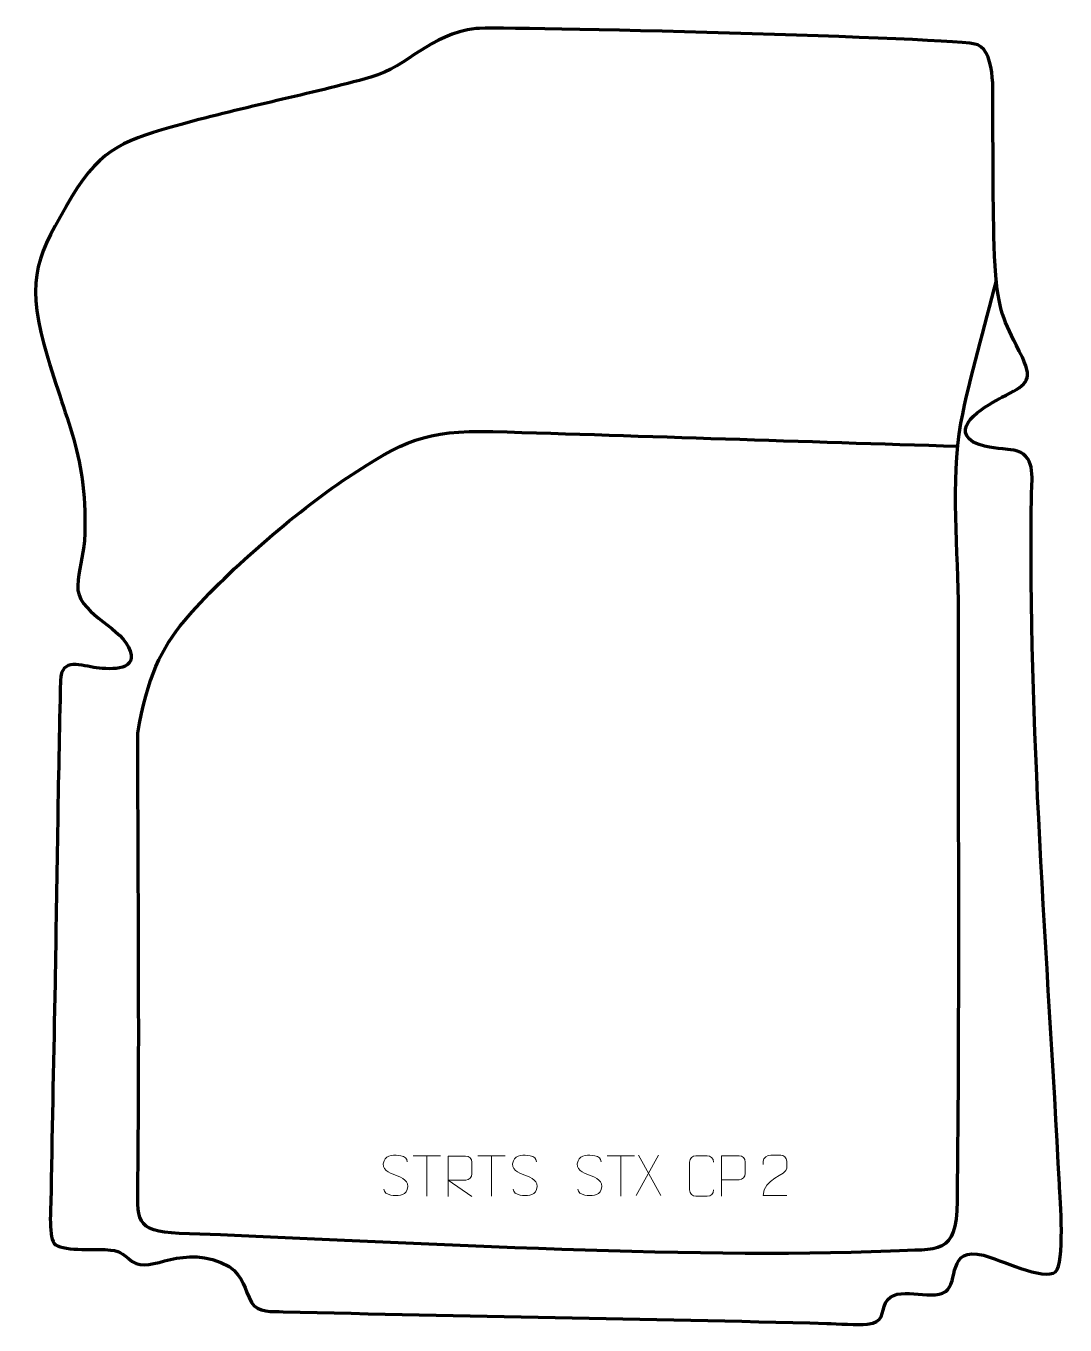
# Model space of a CAD drawing. Header units: millimetres. Extents: x -327 to 316, y -353 to 451.
import ezdxf

# ---------------------------------------------------------------- set-up
doc = ezdxf.new("R2010")
doc.units = ezdxf.units.MM
doc.header["$MEASUREMENT"] = 0
doc.layers.add('layer 2', color=7, linetype='Continuous')
doc.layers.add('layer 3', color=7, linetype='Continuous')

msp = doc.modelspace()

# ---------------------------------------------------------------- linework, layer by layer
at = {"layer": 'layer 2', "color": 142, "lineweight": 158}
msp.add_open_spline([(273.5301, 293.2808), (266.1139, 264.0479), (257.2289, 234.5878), (251.5425, 205.0066), (251.5425, 205.0066), (245.0701, 169.0332), (250.0244, 125.4087), (249.9916, 88.2892), (249.9916, 88.2892), (249.8773, -33.2228), (250.8092, -154.739), (249.3234, -276.2425), (249.3234, -276.2425), (248.9094, -310.1015), (238.554, -305.6285), (208.2396, -306.9924), (208.2396, -306.9924), (80.9393, -312.7201), (-98.7176, -300.9478), (-231.7824, -296.0913), (-231.7824, -296.0913), (-259.6856, -295.0729), (-257.669, -287.5457), (-257.3744, -262.0447), (-257.3744, -262.0447), (-256.3156, -170.4232), (-257.3969, -78.304), (-257.4179, 13.368), (-257.4179, 13.368), (-251.9611, 47.0844), (-242.5479, 66.2061), (-228.6165, 82.8098), (-228.6165, 82.8098), (-204.712, 111.3), (-159.1811, 150.585), (-127.8435, 171.2565), (-127.8435, 171.2565), (-93.4477, 193.8077), (-79.92, 200.8577), (-37.8612, 199.8402), (-37.8612, 199.8402), (58.0483, 196.9762), (153.9806, 193.6355), (249.9138, 190.7738)], degree=3, knots=[0, 0, 0, 0, 0.08333333, 0.08333333, 0.08333333, 0.08333333, 0.16666667, 0.16666667, 0.16666667, 0.16666667, 0.25, 0.25, 0.25, 0.25, 0.33333333, 0.33333333, 0.33333333, 0.33333333, 0.41666667, 0.41666667, 0.41666667, 0.41666667, 0.5, 0.5, 0.5, 0.5, 0.58333333, 0.58333333, 0.58333333, 0.58333333, 0.66666667, 0.66666667, 0.66666667, 0.66666667, 0.75, 0.75, 0.75, 0.75, 0.83333333, 0.83333333, 0.83333333, 0.83333333, 1, 1, 1, 1], dxfattribs=at)
at = {"layer": 'layer 2', "color": 250, "lineweight": 9}
for points, knots in [([(-97.9738, -260.0247), (-102.2221, -258.5543), (-107.1302, -256.7585), (-105.1251, -251.2382), (-105.1251, -251.2382), (-103.6216, -247.0983), (-98.408, -247.4868), (-94.8044, -248.0879), (-94.8044, -248.0879), (-91.9438, -248.5651), (-91.0791, -249.7783), (-90.7685, -251.8624)], [0, 0, 0, 0, 0.25, 0.25, 0.25, 0.25, 0.5, 0.5, 0.5, 0.5, 1, 1, 1, 1]), ([(-65.4413, -273.2019), (-65.4413, -273.2019), (-65.4413, -248.2484), (-65.4413, -248.2484), (-65.4413, -248.2484), (-61.8465, -248.2484), (-58.251, -248.2484), (-54.6558, -248.2484), (-54.6558, -248.2484), (-52.3305, -248.2861), (-50.7732, -249.7761), (-50.7773, -252.1425), (-50.7773, -252.1425), (-50.7777, -254.178), (-50.7777, -257.2374), (-50.7773, -259.2734), (-50.7773, -259.2734), (-50.7838, -261.1489), (-52.5961, -263.0907), (-54.6056, -263.1098), (-54.6056, -263.1098), (-54.6056, -263.1098), (-65.4413, -263.1098), (-65.4413, -263.1098), (-65.4413, -263.1098), (-65.4413, -263.1098), (-50.7866, -273.2019), (-50.7866, -273.2019)], [0, 0, 0, 0, 0.125, 0.125, 0.125, 0.125, 0.25, 0.25, 0.25, 0.25, 0.375, 0.375, 0.375, 0.375, 0.5, 0.5, 0.5, 0.5, 0.625, 0.625, 0.625, 0.625, 0.75, 0.75, 0.75, 0.75, 1, 1, 1, 1]), ([(-17.9738, -260.0247), (-22.2221, -258.5543), (-27.1302, -256.7585), (-25.1251, -251.2382), (-25.1251, -251.2382), (-23.6216, -247.0983), (-18.408, -247.4868), (-14.8044, -248.0879), (-14.8044, -248.0879), (-11.9438, -248.5651), (-11.0791, -249.7783), (-10.7685, -251.8624)], [0, 0, 0, 0, 0.25, 0.25, 0.25, 0.25, 0.5, 0.5, 0.5, 0.5, 1, 1, 1, 1]), ([(22.0262, -260.0247), (17.7779, -258.5543), (12.8698, -256.7585), (14.8749, -251.2382), (14.8749, -251.2382), (16.3784, -247.0983), (21.592, -247.4868), (25.1956, -248.0879), (25.1956, -248.0879), (28.0562, -248.5651), (28.9209, -249.7783), (29.2315, -251.8624)], [0, 0, 0, 0, 0.25, 0.25, 0.25, 0.25, 0.5, 0.5, 0.5, 0.5, 1, 1, 1, 1]), ([(98.7728, -269.2288), (98.633, -271.5522), (96.9558, -273.0318), (94.8081, -273.0426), (94.8081, -273.0426), (92.4762, -273.0422), (90.1443, -273.0422), (87.8128, -273.0426), (87.8128, -273.0426), (85.8878, -273.148), (83.9157, -271.2635), (83.9269, -269.2462), (83.9269, -269.2462), (83.9273, -263.4761), (83.9273, -257.7064), (83.9269, -251.9371), (83.9269, -251.9371), (83.9311, -249.799), (85.6778, -248.0798), (87.8302, -248.0933), (87.8302, -248.0933), (90.1559, -248.0933), (92.482, -248.0933), (94.8081, -248.0933), (94.8081, -248.0933), (96.7547, -248.0578), (98.7461, -249.5493), (98.7728, -251.9869)], [0, 0, 0, 0, 0.125, 0.125, 0.125, 0.125, 0.25, 0.25, 0.25, 0.25, 0.375, 0.375, 0.375, 0.375, 0.5, 0.5, 0.5, 0.5, 0.625, 0.625, 0.625, 0.625, 0.75, 0.75, 0.75, 0.75, 1, 1, 1, 1]), ([(103.6712, -273.0466), (103.6712, -273.0466), (103.6712, -248.093), (103.6712, -248.093), (103.6712, -248.093), (107.2662, -248.093), (110.8615, -248.093), (114.4569, -248.093), (114.4569, -248.093), (116.7821, -248.1309), (118.3395, -249.621), (118.3353, -251.9871), (118.3353, -251.9871), (118.3349, -254.0228), (118.3349, -257.0821), (118.3353, -259.1181), (118.3353, -259.1181), (118.3288, -260.9935), (116.5166, -262.9354), (114.507, -262.9545), (114.507, -262.9545), (114.507, -262.9545), (103.6712, -262.9545), (103.6712, -262.9545)], [0, 0, 0, 0, 0.14285714, 0.14285714, 0.14285714, 0.14285714, 0.28571429, 0.28571429, 0.28571429, 0.28571429, 0.42857143, 0.42857143, 0.42857143, 0.42857143, 0.57142857, 0.57142857, 0.57142857, 0.57142857, 0.71428571, 0.71428571, 0.71428571, 0.71428571, 1, 1, 1, 1]), ([(144.0726, -272.5881), (139.1582, -272.5878), (134.2438, -272.5878), (129.3297, -272.5881), (129.3297, -272.5881), (129.3297, -262.6558), (143.9807, -260.0146), (144.0726, -255.7043), (144.0726, -255.7043), (144.0723, -254.2802), (144.0723, -252.8565), (144.0726, -251.4332), (144.0726, -251.4332), (144.0557, -249.3561), (141.9329, -247.6313), (140.2619, -247.614), (140.2619, -247.614), (138.1887, -247.6144), (136.1158, -247.6144), (134.0434, -247.614), (134.0434, -247.614), (132.2213, -247.5975), (129.3966, -249.3896), (129.3297, -251.4832), (129.3297, -251.4832), (129.3297, -251.4832), (129.3297, -253.538), (129.3297, -253.538)], [0, 0, 0, 0, 0.125, 0.125, 0.125, 0.125, 0.25, 0.25, 0.25, 0.25, 0.375, 0.375, 0.375, 0.375, 0.5, 0.5, 0.5, 0.5, 0.625, 0.625, 0.625, 0.625, 0.75, 0.75, 0.75, 0.75, 1, 1, 1, 1]), ([(-97.9738, -260.0248), (-93.9552, -261.6715), (-88.9257, -263.5598), (-90.7597, -268.9201), (-90.7597, -268.9201), (-92.2195, -273.1865), (-97.1303, -272.9298), (-100.8564, -272.3751), (-100.8564, -272.3751), (-103.6064, -271.9653), (-104.8273, -270.7518), (-105.2053, -268.6396)], [0, 0, 0, 0, 0.25, 0.25, 0.25, 0.25, 0.5, 0.5, 0.5, 0.5, 1, 1, 1, 1]), ([(-17.9738, -260.0248), (-13.9552, -261.6715), (-8.9257, -263.5598), (-10.7597, -268.9201), (-10.7597, -268.9201), (-12.2195, -273.1865), (-17.1303, -272.9298), (-20.8564, -272.3751), (-20.8564, -272.3751), (-23.6064, -271.9653), (-24.8273, -270.7518), (-25.2053, -268.6396)], [0, 0, 0, 0, 0.25, 0.25, 0.25, 0.25, 0.5, 0.5, 0.5, 0.5, 1, 1, 1, 1]), ([(22.0262, -260.0248), (26.0448, -261.6715), (31.0743, -263.5598), (29.2403, -268.9201), (29.2403, -268.9201), (27.7805, -273.1865), (22.8697, -272.9298), (19.1436, -272.3751), (19.1436, -272.3751), (16.3936, -271.9653), (15.1727, -270.7518), (14.7947, -268.6396)], [0, 0, 0, 0, 0.25, 0.25, 0.25, 0.25, 0.5, 0.5, 0.5, 0.5, 1, 1, 1, 1])]:
    msp.add_open_spline(points, degree=3, knots=knots, dxfattribs=at)
for points in [[(-87.1438, -248.1165), (-87.1438, -248.1165), (-70.1566, -248.1165), (-70.1566, -248.1165)], [(-78.65, -273.0465), (-78.65, -273.0465), (-78.65, -248.093), (-78.65, -248.093)], [(-47.1438, -248.1165), (-47.1438, -248.1165), (-30.1566, -248.1165), (-30.1566, -248.1165)], [(-38.65, -273.0465), (-38.65, -273.0465), (-38.65, -248.093), (-38.65, -248.093)], [(32.8562, -248.1165), (32.8562, -248.1165), (49.8434, -248.1165), (49.8434, -248.1165)], [(41.35, -273.0465), (41.35, -273.0465), (41.35, -248.093), (41.35, -248.093)], [(64.6601, -247.7334), (64.6601, -247.7334), (50.9195, -272.6292), (50.9195, -272.6292)], [(52.3741, -247.7334), (52.3741, -247.7334), (66.1147, -272.6869), (66.1147, -272.6869)]]:
    msp.add_open_spline(points, degree=3, dxfattribs=at)
at = {"layer": 'layer 3', "color": 242, "lineweight": 158}
msp.add_open_spline([(-308.6528, -141.5016), (-307.539, -79.0249), (-306.7939, -16.5389), (-305.2531, 45.9292), (-305.2531, 45.9292), (-304.8967, 60.3801), (-292.0183, 54.858), (-282.968, 53.7162), (-282.968, 53.7162), (-273.8767, 52.5693), (-256.0382, 51.7135), (-263.1722, 66.5123), (-263.1722, 66.5123), (-269.677, 80.0058), (-295.5794, 87.9649), (-294.6103, 104.6247), (-294.6103, 104.6247), (-294.0913, 113.5462), (-291.338, 122.9799), (-290.4743, 132.2062), (-290.4743, 132.2062), (-287.7924, 185.0814), (-302.4401, 206.0825), (-315.6759, 253.8559), (-315.6759, 253.8559), (-326.6208, 295.3198), (-319.3844, 309.4496), (-298.2226, 345.1626), (-298.2226, 345.1626), (-279.2674, 376.3718), (-264.4799, 380.1767), (-230.6969, 389.7069), (-230.6969, 389.7069), (-191.4199, 400.6659), (-151.361, 408.3922), (-113.22, 418.921), (-113.22, 418.921), (-89.6211, 425.9079), (-77.4052, 445.5259), (-48.1054, 449.0215), (-48.1054, 449.0215), (-34.4923, 450.6457), (252.611, 443.3347), (262.0927, 439.0852), (262.0927, 439.0852), (273.9209, 433.7843), (271.2531, 405.2013), (271.4268, 393.849), (271.4268, 393.849), (271.8818, 361.6627), (271.2195, 328.2973), (273.222, 296.273), (273.222, 296.273), (275.5991, 271.8615), (279.1583, 266.9758), (289.7474, 245.7698), (289.7474, 245.7698), (296.9562, 229.88), (291.3038, 228.6191), (277.1243, 221.0607), (277.1243, 221.0607), (269.4395, 216.9643), (243.9202, 203.3448), (259.3293, 193.3096), (259.3293, 193.3096), (270.137, 188.5002), (274.1309, 190.0753), (284.3637, 188.2525), (284.3637, 188.2525), (298.0539, 185.814), (295.622, 171.7772), (295.4034, 160.6006), (295.4034, 160.6006), (293.3055, 17.6387), (305.357, -123.2558), (312.671, -265.7499), (312.671, -265.7499), (313.1353, -274.7962), (316.1221, -314.8314), (310.2878, -319.8431), (310.2878, -319.8431), (303.4549, -325.7126), (274.6195, -311.9385), (265.7506, -309.5592), (265.7506, -309.5592), (242.7262, -304.0316), (250.5161, -326.5829), (242.3534, -331.9592), (242.3534, -331.9592), (232.4026, -338.5131), (211.9136, -326.9816), (205.0328, -339.0565), (205.0328, -339.0565), (202.1779, -345.3463), (204.3177, -351.2517), (193.8026, -352.2098), (193.8026, -352.2098), (187.7941, -352.7573), (175.3649, -351.9455), (168.7232, -351.765), (168.7232, -351.765), (56.7224, -348.7201), (-55.396, -347.3913), (-167.4339, -344.5187), (-167.4339, -344.5187), (-173.6589, -344.3591), (-183.5952, -345.0936), (-187.1115, -338.7625), (-187.1115, -338.7625), (-191.6704, -330.5543), (-191.8335, -323.0285), (-200.8419, -316.5935), (-200.8419, -316.5935), (-229.7347, -300.8231), (-248.9919, -321.9521), (-260.871, -313.4018), (-260.871, -313.4018), (-268.0592, -308.228), (-267.4023, -306.6677), (-277.8169, -306.1319), (-277.8169, -306.1319), (-283.9473, -305.8166), (-305.6889, -307.1721), (-309.1665, -302.2527), (-309.1665, -302.2527), (-312.8969, -296.9757), (-311.182, -277.8003), (-311.0732, -270.5138), (-311.0732, -270.5138), (-310.4308, -227.5055), (-309.4316, -184.507), (-308.6528, -141.5016)], degree=3, knots=[0, 0, 0, 0, 0.02941176, 0.02941176, 0.02941176, 0.02941176, 0.05882353, 0.05882353, 0.05882353, 0.05882353, 0.08823529, 0.08823529, 0.08823529, 0.08823529, 0.11764706, 0.11764706, 0.11764706, 0.11764706, 0.14705882, 0.14705882, 0.14705882, 0.14705882, 0.17647059, 0.17647059, 0.17647059, 0.17647059, 0.20588235, 0.20588235, 0.20588235, 0.20588235, 0.23529412, 0.23529412, 0.23529412, 0.23529412, 0.26470588, 0.26470588, 0.26470588, 0.26470588, 0.29411765, 0.29411765, 0.29411765, 0.29411765, 0.32352941, 0.32352941, 0.32352941, 0.32352941, 0.35294118, 0.35294118, 0.35294118, 0.35294118, 0.38235294, 0.38235294, 0.38235294, 0.38235294, 0.41176471, 0.41176471, 0.41176471, 0.41176471, 0.44117647, 0.44117647, 0.44117647, 0.44117647, 0.47058824, 0.47058824, 0.47058824, 0.47058824, 0.5, 0.5, 0.5, 0.5, 0.52941176, 0.52941176, 0.52941176, 0.52941176, 0.55882353, 0.55882353, 0.55882353, 0.55882353, 0.58823529, 0.58823529, 0.58823529, 0.58823529, 0.61764706, 0.61764706, 0.61764706, 0.61764706, 0.64705882, 0.64705882, 0.64705882, 0.64705882, 0.67647059, 0.67647059, 0.67647059, 0.67647059, 0.70588235, 0.70588235, 0.70588235, 0.70588235, 0.73529412, 0.73529412, 0.73529412, 0.73529412, 0.76470588, 0.76470588, 0.76470588, 0.76470588, 0.79411765, 0.79411765, 0.79411765, 0.79411765, 0.82352941, 0.82352941, 0.82352941, 0.82352941, 0.85294118, 0.85294118, 0.85294118, 0.85294118, 0.88235294, 0.88235294, 0.88235294, 0.88235294, 0.91176471, 0.91176471, 0.91176471, 0.91176471, 0.94117647, 0.94117647, 0.94117647, 0.94117647, 1, 1, 1, 1], dxfattribs=at)

doc.saveas('drawing.dxf')
